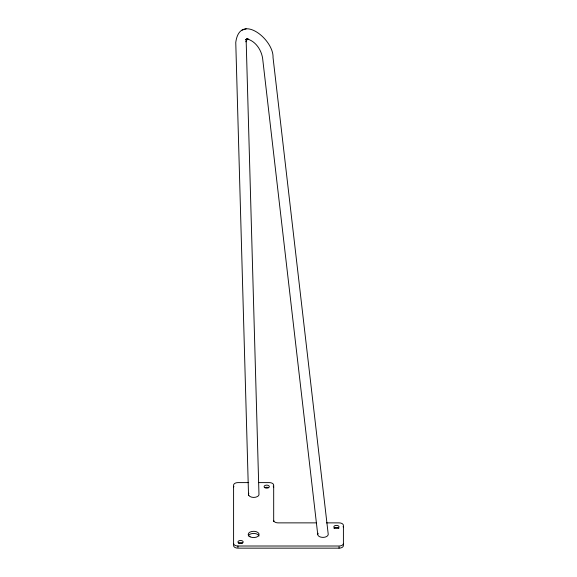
<?xml version="1.0" encoding="UTF-8"?>
<svg xmlns="http://www.w3.org/2000/svg" width="577" height="577" viewBox="0 0 577 577"><rect width="100%" height="100%" fill="white"/><g stroke="black" fill="none" stroke-linecap="round" stroke-linejoin="round"><path stroke-width="0.87" d="M318.129 533.227A5.222 3.015 0 0 0 320.985 537.173A5.265 3.036 0 0 0 328.241 534.36L273.029 57.498C273.88 39.323 239.671 12.03 235.762 42.482L248.514 494.395M242.08 30.098L246.191 28.85M247.829 39.041L245.571 39.726L247.165 39.236L246.033 40.116L247.23 38.984L245.917 41.847L246.92 38.673L246.213 42.316L258.972 494.41A5.265 3.036 0 0 1 257.429 496.545A5.222 3.015 0 0 1 248.903 495.556M248.709 482.61L237.948 482.61A4.356 2.517 0 0 0 233.591 485.127L233.591 545.633A4.356 2.517 0 0 0 237.948 548.15L339.052 548.15A4.356 2.517 0 0 0 343.409 545.633L343.409 525.38A4.356 2.517 0 0 0 339.052 522.87L326.488 522.87M258.568 482.61L269.322 482.61A4.356 2.517 0 0 1 273.686 485.127L273.686 521.608M316.622 522.87L278.042 522.87A4.356 2.517 0 0 1 273.686 520.353M233.591 543.498A4.356 2.517 0 0 0 237.948 546.015L339.052 546.015A4.356 2.517 0 0 0 343.409 543.498M247.035 39.272L248.737 39.301L247.158 38.962C255.654 41.234 261.331 49.925 262.614 58.291L317.732 534.389M339.052 546.729L339.052 548.15M237.948 546.015L237.948 547.436M248.283 536.004A5.445 3.145 0 0 1 253.635 533.429A5.445 3.145 0 0 1 258.994 536.004M264.865 487.702A2.618 1.507 0 0 1 268.557 487.702M238.712 543.058A2.618 1.507 0 0 1 242.412 543.058M334.004 528.474A2.618 1.507 0 0 1 336.441 527.515A2.618 1.507 0 0 1 338.872 528.474M233.591 487.262A4.356 2.517 0 0 1 233.894 486.332M273.195 486.108A4.356 2.517 0 0 1 273.686 487.262M343.106 526.592A4.356 2.517 0 0 1 343.409 527.515M248.838 495.549A5.265 3.036 0 0 1 248.853 493.227M250.101 536.834A5.445 3.145 0 0 0 258.994 535.016A5.445 3.145 0 0 0 251.817 531.475A5.445 3.145 0 0 0 250.101 536.834M264.663 487.572A2.618 1.507 0 0 0 269.142 487.19A2.618 1.507 0 0 0 266.329 485.142A2.618 1.507 0 0 0 264.663 487.572M238.51 542.928A2.618 1.507 0 0 0 242.996 542.546A2.618 1.507 0 0 0 240.183 540.498A2.618 1.507 0 0 0 238.51 542.928M334.386 527.832A2.618 1.507 0 0 0 338.872 527.45A2.618 1.507 0 0 0 336.059 525.402A2.618 1.507 0 0 0 334.386 527.832"/></g></svg>
